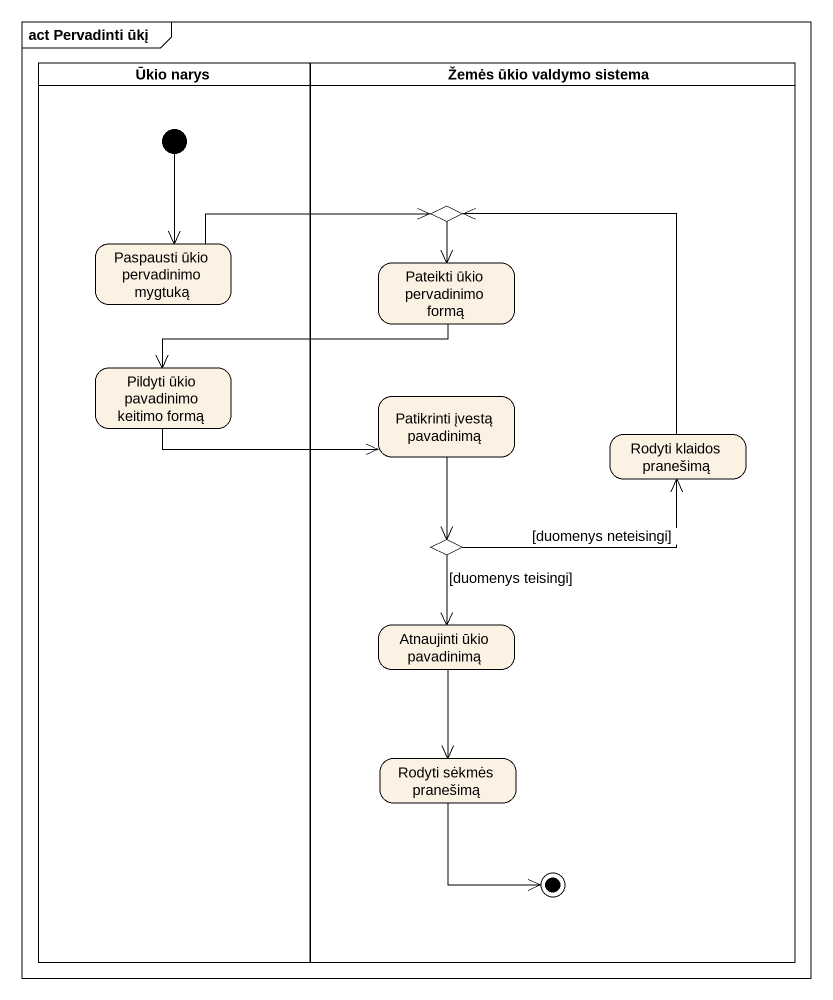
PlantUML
@startuml
mainframe act Pervadinti ūkį
hide empty description
state "Ūkio narys" as Ūkio_narys <<partition>> {
  state "Paspausti ūkio pervadinimo mygtuką" as Paspausti_ūkio_pervadinimo
  state "Pildyti ūkio pavadinimo keitimo formą" as Pildyti_ūkio_pavadinimo
  [*] --> Paspausti_ūkio_pervadinimo
}
state "Žemės ūkio valdymo sistema" as Žemės_ūkio_valdymo_sistema <<partition>> {
  state choice1 <<choice>>
  state "Pateikti ūkio pervadinimo formą" as Pateikti_ūkio_pervadinimo
  state "Patikrinti įvestą pavadinimą" as Patikrinti_įvestą_pavadinimą
  state "Rodyti klaidos pranešimą" as Rodyti_klaidos_pranešimą
  state choice2 <<choice>>
  state "Atnaujinti ūkio pavadinimą" as Atnaujinti_ūkio_pavadinimą
  state "Rodyti sėkmės pranešimą" as Rodyti_sėkmės_pranešimą
  Rodyti_sėkmės_pranešimą --> [*]
}
choice1 --> Pateikti_ūkio_pervadinimo
Paspausti_ūkio_pervadinimo -right-> choice1
Pateikti_ūkio_pervadinimo -left-> Pildyti_ūkio_pavadinimo
Pildyti_ūkio_pavadinimo -right-> Patikrinti_įvestą_pavadinimą
Patikrinti_įvestą_pavadinimą --> choice2
Rodyti_klaidos_pranešimą -up-> choice1
choice2 -right-> Rodyti_klaidos_pranešimą : [duomenys neteisingi]
choice2 --> Atnaujinti_ūkio_pavadinimą : [duomenys teisingi]
Atnaujinti_ūkio_pavadinimą --> Rodyti_sėkmės_pranešimą
@enduml
